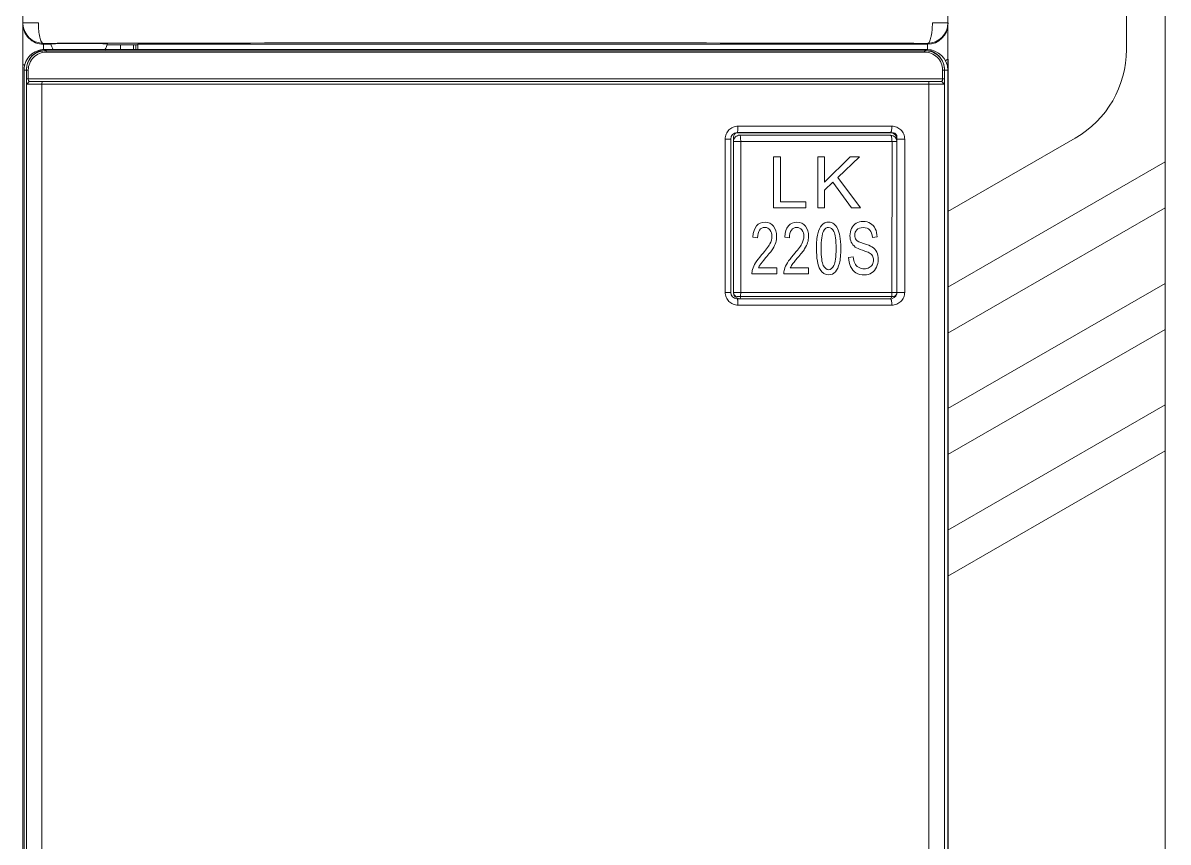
# Model space of a CAD drawing. Header units: millimetres. Extents: x 33157 to 59611, y -29750 to 1750.
# Drawn here: x 53520.43 to 53565.24, y -706.39 to -674.33 of the extents above; entities that cross this region are included whole.
import ezdxf

# ---------------------------------------------------------------- set-up
doc = ezdxf.new("R2010")
doc.units = ezdxf.units.MM
doc.layers.get('0').update_dxf_attribs({"lineweight": 18})
doc.layers.add('layer 1', color=7, linetype='Continuous', lineweight=18)
doc.layers.add('细实线', color=7, linetype='Continuous', lineweight=20)

# ---------------------------------------------------------------- blocks, each defined once
blk = doc.blocks.new('LK220S')
at = {"layer": 'layer 1'}
for points, knots in [([(53773.561, -613.026), (53773.561, -613.026), (53774.277, -613.026), (53774.277, -613.026), (53774.489, -613.026), (53774.692, -613.11), (53774.842, -613.26), (53774.992, -613.41), (53775.077, -613.614), (53775.077, -613.826), (53775.077, -613.826), (53775.077, -678.617), (53775.077, -678.617), (53775.077, -678.617), (53766.577, -683.52), (53766.577, -683.52), (53766.577, -683.52), (53766.577, -680.566), (53766.577, -680.566), (53766.577, -680.566), (53771.561, -677.689), (53771.561, -677.689), (53772.798, -676.974), (53773.561, -675.655), (53773.561, -674.225), (53773.561, -674.225), (53773.561, -613.026), (53773.561, -613.026)], [0, 0, 0, 0, 139013.979142, 139013.979142, 139013.979142, 278027.958284, 278027.958284, 278027.958284, 417041.937426, 417041.937426, 417041.937426, 556055.916568, 556055.916568, 556055.916568, 695069.895711, 695069.895711, 695069.895711, 834083.874853, 834083.874853, 834083.874853, 973097.853995, 973097.853995, 973097.853995, 1112111.833137, 1112111.833137, 1112111.833137, 1251125.812279, 1251125.812279, 1251125.812279, 1251125.812279]), ([(53759.753, -680.424), (53759.753, -680.424), (53759.753, -678.424), (53759.753, -678.424), (53759.753, -678.424), (53760.021, -678.424), (53760.021, -678.424), (53760.021, -678.424), (53760.021, -680.189), (53760.021, -680.189), (53760.021, -680.189), (53761.015, -680.189), (53761.015, -680.189), (53761.015, -680.189), (53761.015, -680.424), (53761.015, -680.424), (53761.015, -680.424), (53759.753, -680.424), (53759.753, -680.424)], [0, 0, 0, 0, 143364.54369, 143364.54369, 143364.54369, 286729.08738, 286729.08738, 286729.08738, 430093.63107, 430093.63107, 430093.63107, 573458.174759, 573458.174759, 573458.174759, 716822.718449, 716822.718449, 716822.718449, 860187.262139, 860187.262139, 860187.262139, 860187.262139]), ([(53759.753, -680.424), (53759.753, -680.424), (53759.753, -678.424), (53759.753, -678.424), (53759.753, -678.424), (53760.021, -678.424), (53760.021, -678.424), (53760.021, -678.424), (53760.021, -680.189), (53760.021, -680.189), (53760.021, -680.189), (53761.015, -680.189), (53761.015, -680.189), (53761.015, -680.189), (53761.015, -680.424), (53761.015, -680.424), (53761.015, -680.424), (53759.753, -680.424), (53759.753, -680.424)], [0, 0, 0, 0, 143364.54369, 143364.54369, 143364.54369, 286729.08738, 286729.08738, 286729.08738, 430093.63107, 430093.63107, 430093.63107, 573458.174759, 573458.174759, 573458.174759, 716822.718449, 716822.718449, 716822.718449, 860187.262139, 860187.262139, 860187.262139, 860187.262139]), ([(53761.48, -680.424), (53761.48, -680.424), (53761.48, -678.424), (53761.48, -678.424), (53761.48, -678.424), (53761.748, -678.424), (53761.748, -678.424), (53761.748, -678.424), (53761.748, -679.415), (53761.748, -679.415), (53761.748, -679.415), (53762.751, -678.424), (53762.751, -678.424), (53762.751, -678.424), (53763.114, -678.424), (53763.114, -678.424), (53763.114, -678.424), (53762.266, -679.235), (53762.266, -679.235), (53762.266, -679.235), (53763.15, -680.424), (53763.15, -680.424), (53763.15, -680.424), (53762.798, -680.424), (53762.798, -680.424), (53762.798, -680.424), (53762.078, -679.414), (53762.078, -679.414), (53762.078, -679.414), (53761.748, -679.731), (53761.748, -679.731), (53761.748, -679.731), (53761.748, -680.424), (53761.748, -680.424), (53761.748, -680.424), (53761.48, -680.424), (53761.48, -680.424)], [0, 0, 0, 0, 136991.061796, 136991.061796, 136991.061796, 273982.123591, 273982.123591, 273982.123591, 410973.185387, 410973.185387, 410973.185387, 547964.247183, 547964.247183, 547964.247183, 684955.308978, 684955.308978, 684955.308978, 821946.370774, 821946.370774, 821946.370774, 958937.43257, 958937.43257, 958937.43257, 1095928.494366, 1095928.494366, 1095928.494366, 1232919.556161, 1232919.556161, 1232919.556161, 1369910.617957, 1369910.617957, 1369910.617957, 1506901.679753, 1506901.679753, 1506901.679753, 1643892.741548, 1643892.741548, 1643892.741548, 1643892.741548]), ([(53761.48, -680.424), (53761.48, -680.424), (53761.48, -678.424), (53761.48, -678.424), (53761.48, -678.424), (53761.748, -678.424), (53761.748, -678.424), (53761.748, -678.424), (53761.748, -679.415), (53761.748, -679.415), (53761.748, -679.415), (53762.751, -678.424), (53762.751, -678.424), (53762.751, -678.424), (53763.114, -678.424), (53763.114, -678.424), (53763.114, -678.424), (53762.266, -679.235), (53762.266, -679.235), (53762.266, -679.235), (53763.15, -680.424), (53763.15, -680.424), (53763.15, -680.424), (53762.798, -680.424), (53762.798, -680.424), (53762.798, -680.424), (53762.078, -679.414), (53762.078, -679.414), (53762.078, -679.414), (53761.748, -679.731), (53761.748, -679.731), (53761.748, -679.731), (53761.748, -680.424), (53761.748, -680.424), (53761.748, -680.424), (53761.48, -680.424), (53761.48, -680.424)], [0, 0, 0, 0, 136991.061796, 136991.061796, 136991.061796, 273982.123591, 273982.123591, 273982.123591, 410973.185387, 410973.185387, 410973.185387, 547964.247183, 547964.247183, 547964.247183, 684955.308978, 684955.308978, 684955.308978, 821946.370774, 821946.370774, 821946.370774, 958937.43257, 958937.43257, 958937.43257, 1095928.494366, 1095928.494366, 1095928.494366, 1232919.556161, 1232919.556161, 1232919.556161, 1369910.617957, 1369910.617957, 1369910.617957, 1506901.679753, 1506901.679753, 1506901.679753, 1643892.741548, 1643892.741548, 1643892.741548, 1643892.741548]), ([(53766.577, -685.32), (53766.577, -685.32), (53775.077, -680.417), (53775.077, -680.417), (53775.077, -680.417), (53775.077, -683.374), (53775.077, -683.374), (53775.077, -683.374), (53766.577, -688.278), (53766.577, -688.278), (53766.577, -688.278), (53766.577, -685.32), (53766.577, -685.32)], [0, 0, 0, 0, 149765.986726, 149765.986726, 149765.986726, 299531.973452, 299531.973452, 299531.973452, 449297.960178, 449297.960178, 449297.960178, 599063.946903, 599063.946903, 599063.946903, 599063.946903]), ([(53759.875, -682.771), (53759.875, -682.771), (53759.875, -683.008), (53759.875, -683.008), (53759.875, -683.008), (53758.908, -683.008), (53758.908, -683.008), (53758.907, -682.948), (53758.914, -682.891), (53758.929, -682.835), (53758.954, -682.745), (53758.994, -682.655), (53759.048, -682.567), (53759.103, -682.479), (53759.181, -682.377), (53759.283, -682.262), (53759.441, -682.082), (53759.549, -681.939), (53759.605, -681.834), (53759.661, -681.729), (53759.69, -681.629), (53759.69, -681.535), (53759.69, -681.436), (53759.664, -681.354), (53759.613, -681.286), (53759.562, -681.219), (53759.495, -681.185), (53759.413, -681.185), (53759.327, -681.185), (53759.257, -681.221), (53759.205, -681.292), (53759.153, -681.363), (53759.127, -681.462), (53759.126, -681.588), (53759.126, -681.588), (53758.943, -681.563), (53758.943, -681.563), (53758.955, -681.373), (53759.003, -681.228), (53759.085, -681.128), (53759.168, -681.029), (53759.278, -680.979), (53759.418, -680.979), (53759.558, -680.979), (53759.669, -681.032), (53759.751, -681.14), (53759.833, -681.248), (53759.873, -681.381), (53759.873, -681.54), (53759.873, -681.621), (53759.861, -681.701), (53759.837, -681.779), (53759.814, -681.857), (53759.774, -681.94), (53759.718, -682.026), (53759.662, -682.112), (53759.57, -682.231), (53759.442, -682.382), (53759.334, -682.507), (53759.264, -682.592), (53759.234, -682.636), (53759.203, -682.681), (53759.178, -682.726), (53759.158, -682.771), (53759.158, -682.771), (53759.875, -682.771), (53759.875, -682.771)], [0, 0, 0, 0, 134091.094881, 134091.094881, 134091.094881, 268182.189762, 268182.189762, 268182.189762, 402273.284643, 402273.284643, 402273.284643, 536364.379523, 536364.379523, 536364.379523, 670455.474404, 670455.474404, 670455.474404, 804546.569285, 804546.569285, 804546.569285, 938637.664166, 938637.664166, 938637.664166, 1072728.759047, 1072728.759047, 1072728.759047, 1206819.853928, 1206819.853928, 1206819.853928, 1340910.948808, 1340910.948808, 1340910.948808, 1475002.043689, 1475002.043689, 1475002.043689, 1609093.13857, 1609093.13857, 1609093.13857, 1743184.233451, 1743184.233451, 1743184.233451, 1877275.328332, 1877275.328332, 1877275.328332, 2011366.423213, 2011366.423213, 2011366.423213, 2145457.518093, 2145457.518093, 2145457.518093, 2279548.612974, 2279548.612974, 2279548.612974, 2413639.707855, 2413639.707855, 2413639.707855, 2547730.802736, 2547730.802736, 2547730.802736, 2681821.897617, 2681821.897617, 2681821.897617, 2815912.992498, 2815912.992498, 2815912.992498, 2950004.087378, 2950004.087378, 2950004.087378, 2950004.087378]), ([(53759.875, -682.771), (53759.875, -682.771), (53759.875, -683.008), (53759.875, -683.008), (53759.875, -683.008), (53758.908, -683.008), (53758.908, -683.008), (53758.907, -682.948), (53758.914, -682.891), (53758.929, -682.835), (53758.954, -682.745), (53758.994, -682.655), (53759.048, -682.567), (53759.103, -682.479), (53759.181, -682.377), (53759.283, -682.262), (53759.441, -682.082), (53759.549, -681.939), (53759.605, -681.834), (53759.661, -681.729), (53759.69, -681.629), (53759.69, -681.535), (53759.69, -681.436), (53759.664, -681.354), (53759.613, -681.286), (53759.562, -681.219), (53759.495, -681.185), (53759.413, -681.185), (53759.327, -681.185), (53759.257, -681.221), (53759.205, -681.292), (53759.153, -681.363), (53759.127, -681.462), (53759.126, -681.588), (53759.126, -681.588), (53758.943, -681.563), (53758.943, -681.563), (53758.955, -681.373), (53759.003, -681.228), (53759.085, -681.128), (53759.168, -681.029), (53759.278, -680.979), (53759.418, -680.979), (53759.558, -680.979), (53759.669, -681.032), (53759.751, -681.14), (53759.833, -681.248), (53759.873, -681.381), (53759.873, -681.54), (53759.873, -681.621), (53759.861, -681.701), (53759.837, -681.779), (53759.814, -681.857), (53759.774, -681.94), (53759.718, -682.026), (53759.662, -682.112), (53759.57, -682.231), (53759.442, -682.382), (53759.334, -682.507), (53759.264, -682.592), (53759.234, -682.636), (53759.203, -682.681), (53759.178, -682.726), (53759.158, -682.771), (53759.158, -682.771), (53759.875, -682.771), (53759.875, -682.771)], [0, 0, 0, 0, 134091.094881, 134091.094881, 134091.094881, 268182.189762, 268182.189762, 268182.189762, 402273.284643, 402273.284643, 402273.284643, 536364.379523, 536364.379523, 536364.379523, 670455.474404, 670455.474404, 670455.474404, 804546.569285, 804546.569285, 804546.569285, 938637.664166, 938637.664166, 938637.664166, 1072728.759047, 1072728.759047, 1072728.759047, 1206819.853928, 1206819.853928, 1206819.853928, 1340910.948808, 1340910.948808, 1340910.948808, 1475002.043689, 1475002.043689, 1475002.043689, 1609093.13857, 1609093.13857, 1609093.13857, 1743184.233451, 1743184.233451, 1743184.233451, 1877275.328332, 1877275.328332, 1877275.328332, 2011366.423213, 2011366.423213, 2011366.423213, 2145457.518093, 2145457.518093, 2145457.518093, 2279548.612974, 2279548.612974, 2279548.612974, 2413639.707855, 2413639.707855, 2413639.707855, 2547730.802736, 2547730.802736, 2547730.802736, 2681821.897617, 2681821.897617, 2681821.897617, 2815912.992498, 2815912.992498, 2815912.992498, 2950004.087378, 2950004.087378, 2950004.087378, 2950004.087378]), ([(53761.124, -682.771), (53761.124, -682.771), (53761.124, -683.008), (53761.124, -683.008), (53761.124, -683.008), (53760.156, -683.008), (53760.156, -683.008), (53760.155, -682.948), (53760.162, -682.891), (53760.178, -682.835), (53760.202, -682.745), (53760.242, -682.655), (53760.297, -682.567), (53760.352, -682.479), (53760.43, -682.377), (53760.532, -682.262), (53760.69, -682.082), (53760.797, -681.939), (53760.853, -681.834), (53760.91, -681.729), (53760.938, -681.629), (53760.938, -681.535), (53760.938, -681.436), (53760.913, -681.354), (53760.862, -681.286), (53760.811, -681.219), (53760.744, -681.185), (53760.662, -681.185), (53760.575, -681.185), (53760.506, -681.221), (53760.454, -681.292), (53760.402, -681.363), (53760.376, -681.462), (53760.375, -681.588), (53760.375, -681.588), (53760.191, -681.563), (53760.191, -681.563), (53760.204, -681.373), (53760.251, -681.228), (53760.334, -681.128), (53760.416, -681.029), (53760.527, -680.979), (53760.666, -680.979), (53760.806, -680.979), (53760.917, -681.032), (53760.999, -681.14), (53761.081, -681.248), (53761.122, -681.381), (53761.122, -681.54), (53761.122, -681.621), (53761.11, -681.701), (53761.086, -681.779), (53761.062, -681.857), (53761.022, -681.94), (53760.967, -682.026), (53760.911, -682.112), (53760.819, -682.231), (53760.69, -682.382), (53760.582, -682.507), (53760.513, -682.592), (53760.482, -682.636), (53760.452, -682.681), (53760.427, -682.726), (53760.407, -682.771), (53760.407, -682.771), (53761.124, -682.771), (53761.124, -682.771)], [0, 0, 0, 0, 134094.189109, 134094.189109, 134094.189109, 268188.378217, 268188.378217, 268188.378217, 402282.567326, 402282.567326, 402282.567326, 536376.756435, 536376.756435, 536376.756435, 670470.945544, 670470.945544, 670470.945544, 804565.134652, 804565.134652, 804565.134652, 938659.323761, 938659.323761, 938659.323761, 1072753.51287, 1072753.51287, 1072753.51287, 1206847.701978, 1206847.701978, 1206847.701978, 1340941.891087, 1340941.891087, 1340941.891087, 1475036.080196, 1475036.080196, 1475036.080196, 1609130.269305, 1609130.269305, 1609130.269305, 1743224.458413, 1743224.458413, 1743224.458413, 1877318.647522, 1877318.647522, 1877318.647522, 2011412.836631, 2011412.836631, 2011412.836631, 2145507.025739, 2145507.025739, 2145507.025739, 2279601.214848, 2279601.214848, 2279601.214848, 2413695.403957, 2413695.403957, 2413695.403957, 2547789.593066, 2547789.593066, 2547789.593066, 2681883.782174, 2681883.782174, 2681883.782174, 2815977.971283, 2815977.971283, 2815977.971283, 2950072.160392, 2950072.160392, 2950072.160392, 2950072.160392]), ([(53761.124, -682.771), (53761.124, -682.771), (53761.124, -683.008), (53761.124, -683.008), (53761.124, -683.008), (53760.156, -683.008), (53760.156, -683.008), (53760.155, -682.948), (53760.162, -682.891), (53760.178, -682.835), (53760.202, -682.745), (53760.242, -682.655), (53760.297, -682.567), (53760.352, -682.479), (53760.43, -682.377), (53760.532, -682.262), (53760.69, -682.082), (53760.797, -681.939), (53760.853, -681.834), (53760.91, -681.729), (53760.938, -681.629), (53760.938, -681.535), (53760.938, -681.436), (53760.913, -681.354), (53760.862, -681.286), (53760.811, -681.219), (53760.744, -681.185), (53760.662, -681.185), (53760.575, -681.185), (53760.506, -681.221), (53760.454, -681.292), (53760.402, -681.363), (53760.376, -681.462), (53760.375, -681.588), (53760.375, -681.588), (53760.191, -681.563), (53760.191, -681.563), (53760.204, -681.373), (53760.251, -681.228), (53760.334, -681.128), (53760.416, -681.029), (53760.527, -680.979), (53760.666, -680.979), (53760.806, -680.979), (53760.917, -681.032), (53760.999, -681.14), (53761.081, -681.248), (53761.122, -681.381), (53761.122, -681.54), (53761.122, -681.621), (53761.11, -681.701), (53761.086, -681.779), (53761.062, -681.857), (53761.022, -681.94), (53760.967, -682.026), (53760.911, -682.112), (53760.819, -682.231), (53760.69, -682.382), (53760.582, -682.507), (53760.513, -682.592), (53760.482, -682.636), (53760.452, -682.681), (53760.427, -682.726), (53760.407, -682.771), (53760.407, -682.771), (53761.124, -682.771), (53761.124, -682.771)], [0, 0, 0, 0, 134094.189109, 134094.189109, 134094.189109, 268188.378217, 268188.378217, 268188.378217, 402282.567326, 402282.567326, 402282.567326, 536376.756435, 536376.756435, 536376.756435, 670470.945544, 670470.945544, 670470.945544, 804565.134652, 804565.134652, 804565.134652, 938659.323761, 938659.323761, 938659.323761, 1072753.51287, 1072753.51287, 1072753.51287, 1206847.701978, 1206847.701978, 1206847.701978, 1340941.891087, 1340941.891087, 1340941.891087, 1475036.080196, 1475036.080196, 1475036.080196, 1609130.269305, 1609130.269305, 1609130.269305, 1743224.458413, 1743224.458413, 1743224.458413, 1877318.647522, 1877318.647522, 1877318.647522, 2011412.836631, 2011412.836631, 2011412.836631, 2145507.025739, 2145507.025739, 2145507.025739, 2279601.214848, 2279601.214848, 2279601.214848, 2413695.403957, 2413695.403957, 2413695.403957, 2547789.593066, 2547789.593066, 2547789.593066, 2681883.782174, 2681883.782174, 2681883.782174, 2815977.971283, 2815977.971283, 2815977.971283, 2950072.160392, 2950072.160392, 2950072.160392, 2950072.160392]), ([(53761.431, -682.011), (53761.431, -681.772), (53761.449, -681.579), (53761.485, -681.434), (53761.52, -681.287), (53761.573, -681.175), (53761.643, -681.096), (53761.713, -681.018), (53761.801, -680.979), (53761.907, -680.979), (53761.985, -680.979), (53762.054, -681), (53762.114, -681.044), (53762.173, -681.088), (53762.222, -681.151), (53762.26, -681.233), (53762.298, -681.315), (53762.328, -681.415), (53762.35, -681.533), (53762.372, -681.651), (53762.383, -681.811), (53762.383, -682.011), (53762.383, -682.248), (53762.365, -682.44), (53762.33, -682.586), (53762.295, -682.732), (53762.242, -682.844), (53762.172, -682.923), (53762.102, -683.002), (53762.014, -683.042), (53761.907, -683.042), (53761.767, -683.042), (53761.656, -682.973), (53761.576, -682.834), (53761.48, -682.665), (53761.431, -682.39), (53761.431, -682.011)], [0, 0, 0, 0, 136997.478717, 136997.478717, 136997.478717, 273994.957433, 273994.957433, 273994.957433, 410992.43615, 410992.43615, 410992.43615, 547989.914867, 547989.914867, 547989.914867, 684987.393584, 684987.393584, 684987.393584, 821984.8723, 821984.8723, 821984.8723, 958982.351017, 958982.351017, 958982.351017, 1095979.829734, 1095979.829734, 1095979.829734, 1232977.308451, 1232977.308451, 1232977.308451, 1369974.787167, 1369974.787167, 1369974.787167, 1506972.265884, 1506972.265884, 1506972.265884, 1643969.744601, 1643969.744601, 1643969.744601, 1643969.744601]), ([(53761.431, -682.011), (53761.431, -681.772), (53761.449, -681.579), (53761.485, -681.434), (53761.52, -681.287), (53761.573, -681.175), (53761.643, -681.096), (53761.713, -681.018), (53761.801, -680.979), (53761.907, -680.979), (53761.985, -680.979), (53762.054, -681), (53762.114, -681.044), (53762.173, -681.088), (53762.222, -681.151), (53762.26, -681.233), (53762.298, -681.315), (53762.328, -681.415), (53762.35, -681.533), (53762.372, -681.651), (53762.383, -681.811), (53762.383, -682.011), (53762.383, -682.248), (53762.365, -682.44), (53762.33, -682.586), (53762.295, -682.732), (53762.242, -682.844), (53762.172, -682.923), (53762.102, -683.002), (53762.014, -683.042), (53761.907, -683.042), (53761.767, -683.042), (53761.656, -682.973), (53761.576, -682.834), (53761.48, -682.665), (53761.431, -682.39), (53761.431, -682.011)], [0, 0, 0, 0, 136997.478717, 136997.478717, 136997.478717, 273994.957433, 273994.957433, 273994.957433, 410992.43615, 410992.43615, 410992.43615, 547989.914867, 547989.914867, 547989.914867, 684987.393584, 684987.393584, 684987.393584, 821984.8723, 821984.8723, 821984.8723, 958982.351017, 958982.351017, 958982.351017, 1095979.829734, 1095979.829734, 1095979.829734, 1232977.308451, 1232977.308451, 1232977.308451, 1369974.787167, 1369974.787167, 1369974.787167, 1506972.265884, 1506972.265884, 1506972.265884, 1643969.744601, 1643969.744601, 1643969.744601, 1643969.744601]), ([(53762.688, -682.359), (53762.688, -682.359), (53762.87, -682.336), (53762.87, -682.336), (53762.878, -682.438), (53762.898, -682.521), (53762.93, -682.587), (53762.962, -682.651), (53763.011, -682.704), (53763.077, -682.745), (53763.143, -682.785), (53763.218, -682.805), (53763.301, -682.805), (53763.375, -682.805), (53763.44, -682.79), (53763.496, -682.759), (53763.553, -682.729), (53763.595, -682.687), (53763.622, -682.634), (53763.65, -682.58), (53763.664, -682.523), (53763.664, -682.46), (53763.664, -682.397), (53763.65, -682.342), (53763.624, -682.295), (53763.597, -682.248), (53763.554, -682.208), (53763.492, -682.176), (53763.453, -682.155), (53763.366, -682.122), (53763.232, -682.078), (53763.098, -682.033), (53763.004, -681.991), (53762.95, -681.952), (53762.88, -681.901), (53762.829, -681.838), (53762.795, -681.763), (53762.76, -681.688), (53762.743, -681.604), (53762.743, -681.511), (53762.743, -681.409), (53762.764, -681.313), (53762.806, -681.225), (53762.848, -681.136), (53762.909, -681.069), (53762.99, -681.023), (53763.07, -680.976), (53763.159, -680.953), (53763.258, -680.953), (53763.366, -680.953), (53763.461, -680.977), (53763.544, -681.026), (53763.627, -681.074), (53763.69, -681.145), (53763.735, -681.239), (53763.779, -681.333), (53763.803, -681.439), (53763.807, -681.557), (53763.807, -681.557), (53763.621, -681.577), (53763.621, -681.577), (53763.611, -681.45), (53763.577, -681.353), (53763.52, -681.288), (53763.462, -681.223), (53763.377, -681.19), (53763.265, -681.19), (53763.148, -681.19), (53763.063, -681.22), (53763.009, -681.279), (53762.956, -681.339), (53762.929, -681.41), (53762.929, -681.494), (53762.929, -681.566), (53762.948, -681.626), (53762.986, -681.673), (53763.023, -681.72), (53763.12, -681.768), (53763.277, -681.817), (53763.434, -681.866), (53763.542, -681.909), (53763.601, -681.946), (53763.685, -682), (53763.748, -682.068), (53763.789, -682.151), (53763.829, -682.234), (53763.85, -682.33), (53763.85, -682.438), (53763.85, -682.546), (53763.827, -682.646), (53763.783, -682.741), (53763.738, -682.836), (53763.675, -682.91), (53763.591, -682.963), (53763.508, -683.015), (53763.414, -683.042), (53763.31, -683.042), (53763.178, -683.042), (53763.067, -683.015), (53762.978, -682.962), (53762.889, -682.909), (53762.819, -682.829), (53762.768, -682.721), (53762.717, -682.615), (53762.691, -682.494), (53762.688, -682.359)], [0, 0, 0, 0, 132798.940615, 132798.940615, 132798.940615, 265597.88123, 265597.88123, 265597.88123, 398396.821845, 398396.821845, 398396.821845, 531195.76246, 531195.76246, 531195.76246, 663994.703075, 663994.703075, 663994.703075, 796793.643689, 796793.643689, 796793.643689, 929592.584304, 929592.584304, 929592.584304, 1062391.524919, 1062391.524919, 1062391.524919, 1195190.465534, 1195190.465534, 1195190.465534, 1327989.406149, 1327989.406149, 1327989.406149, 1460788.346764, 1460788.346764, 1460788.346764, 1593587.287379, 1593587.287379, 1593587.287379, 1726386.227994, 1726386.227994, 1726386.227994, 1859185.168609, 1859185.168609, 1859185.168609, 1991984.109224, 1991984.109224, 1991984.109224, 2124783.049839, 2124783.049839, 2124783.049839, 2257581.990453, 2257581.990453, 2257581.990453, 2390380.931068, 2390380.931068, 2390380.931068, 2523179.871683, 2523179.871683, 2523179.871683, 2655978.812298, 2655978.812298, 2655978.812298, 2788777.752913, 2788777.752913, 2788777.752913, 2921576.693528, 2921576.693528, 2921576.693528, 3054375.634143, 3054375.634143, 3054375.634143, 3187174.574758, 3187174.574758, 3187174.574758, 3319973.515373, 3319973.515373, 3319973.515373, 3452772.455988, 3452772.455988, 3452772.455988, 3585571.396602, 3585571.396602, 3585571.396602, 3718370.337217, 3718370.337217, 3718370.337217, 3851169.277832, 3851169.277832, 3851169.277832, 3983968.218447, 3983968.218447, 3983968.218447, 4116767.159062, 4116767.159062, 4116767.159062, 4249566.099677, 4249566.099677, 4249566.099677, 4382365.040292, 4382365.040292, 4382365.040292, 4515163.980907, 4515163.980907, 4515163.980907, 4647962.921522, 4647962.921522, 4647962.921522, 4647962.921522]), ([(53762.688, -682.359), (53762.688, -682.359), (53762.87, -682.336), (53762.87, -682.336), (53762.878, -682.438), (53762.898, -682.521), (53762.93, -682.587), (53762.962, -682.651), (53763.011, -682.704), (53763.077, -682.745), (53763.143, -682.785), (53763.218, -682.805), (53763.301, -682.805), (53763.375, -682.805), (53763.44, -682.79), (53763.496, -682.759), (53763.553, -682.729), (53763.595, -682.687), (53763.622, -682.634), (53763.65, -682.58), (53763.664, -682.523), (53763.664, -682.46), (53763.664, -682.397), (53763.65, -682.342), (53763.624, -682.295), (53763.597, -682.248), (53763.554, -682.208), (53763.492, -682.176), (53763.453, -682.155), (53763.366, -682.122), (53763.232, -682.078), (53763.098, -682.033), (53763.004, -681.991), (53762.95, -681.952), (53762.88, -681.901), (53762.829, -681.838), (53762.795, -681.763), (53762.76, -681.688), (53762.743, -681.604), (53762.743, -681.511), (53762.743, -681.409), (53762.764, -681.313), (53762.806, -681.225), (53762.848, -681.136), (53762.909, -681.069), (53762.99, -681.023), (53763.07, -680.976), (53763.159, -680.953), (53763.258, -680.953), (53763.366, -680.953), (53763.461, -680.977), (53763.544, -681.026), (53763.627, -681.074), (53763.69, -681.145), (53763.735, -681.239), (53763.779, -681.333), (53763.803, -681.439), (53763.807, -681.557), (53763.807, -681.557), (53763.621, -681.577), (53763.621, -681.577), (53763.611, -681.45), (53763.577, -681.353), (53763.52, -681.288), (53763.462, -681.223), (53763.377, -681.19), (53763.265, -681.19), (53763.148, -681.19), (53763.063, -681.22), (53763.009, -681.279), (53762.956, -681.339), (53762.929, -681.41), (53762.929, -681.494), (53762.929, -681.566), (53762.948, -681.626), (53762.986, -681.673), (53763.023, -681.72), (53763.12, -681.768), (53763.277, -681.817), (53763.434, -681.866), (53763.542, -681.909), (53763.601, -681.946), (53763.685, -682), (53763.748, -682.068), (53763.789, -682.151), (53763.829, -682.234), (53763.85, -682.33), (53763.85, -682.438), (53763.85, -682.546), (53763.827, -682.646), (53763.783, -682.741), (53763.738, -682.836), (53763.675, -682.91), (53763.591, -682.963), (53763.508, -683.015), (53763.414, -683.042), (53763.31, -683.042), (53763.178, -683.042), (53763.067, -683.015), (53762.978, -682.962), (53762.889, -682.909), (53762.819, -682.829), (53762.768, -682.721), (53762.717, -682.615), (53762.691, -682.494), (53762.688, -682.359)], [0, 0, 0, 0, 132798.940615, 132798.940615, 132798.940615, 265597.88123, 265597.88123, 265597.88123, 398396.821845, 398396.821845, 398396.821845, 531195.76246, 531195.76246, 531195.76246, 663994.703075, 663994.703075, 663994.703075, 796793.643689, 796793.643689, 796793.643689, 929592.584304, 929592.584304, 929592.584304, 1062391.524919, 1062391.524919, 1062391.524919, 1195190.465534, 1195190.465534, 1195190.465534, 1327989.406149, 1327989.406149, 1327989.406149, 1460788.346764, 1460788.346764, 1460788.346764, 1593587.287379, 1593587.287379, 1593587.287379, 1726386.227994, 1726386.227994, 1726386.227994, 1859185.168609, 1859185.168609, 1859185.168609, 1991984.109224, 1991984.109224, 1991984.109224, 2124783.049839, 2124783.049839, 2124783.049839, 2257581.990453, 2257581.990453, 2257581.990453, 2390380.931068, 2390380.931068, 2390380.931068, 2523179.871683, 2523179.871683, 2523179.871683, 2655978.812298, 2655978.812298, 2655978.812298, 2788777.752913, 2788777.752913, 2788777.752913, 2921576.693528, 2921576.693528, 2921576.693528, 3054375.634143, 3054375.634143, 3054375.634143, 3187174.574758, 3187174.574758, 3187174.574758, 3319973.515373, 3319973.515373, 3319973.515373, 3452772.455988, 3452772.455988, 3452772.455988, 3585571.396602, 3585571.396602, 3585571.396602, 3718370.337217, 3718370.337217, 3718370.337217, 3851169.277832, 3851169.277832, 3851169.277832, 3983968.218447, 3983968.218447, 3983968.218447, 4116767.159062, 4116767.159062, 4116767.159062, 4249566.099677, 4249566.099677, 4249566.099677, 4382365.040292, 4382365.040292, 4382365.040292, 4515163.980907, 4515163.980907, 4515163.980907, 4647962.921522, 4647962.921522, 4647962.921522, 4647962.921522]), ([(53761.615, -682.012), (53761.615, -682.344), (53761.643, -682.565), (53761.699, -682.674), (53761.755, -682.784), (53761.825, -682.839), (53761.907, -682.839), (53761.989, -682.839), (53762.059, -682.784), (53762.115, -682.674), (53762.171, -682.564), (53762.199, -682.343), (53762.199, -682.012), (53762.199, -681.679), (53762.171, -681.458), (53762.115, -681.349), (53762.059, -681.239), (53761.989, -681.185), (53761.905, -681.185), (53761.823, -681.185), (53761.757, -681.233), (53761.707, -681.33), (53761.646, -681.452), (53761.615, -681.68), (53761.615, -682.012)], [0, 0, 0, 0, 140186.462938, 140186.462938, 140186.462938, 280372.925875, 280372.925875, 280372.925875, 420559.388813, 420559.388813, 420559.388813, 560745.85175, 560745.85175, 560745.85175, 700932.314688, 700932.314688, 700932.314688, 841118.777626, 841118.777626, 841118.777626, 981305.240563, 981305.240563, 981305.240563, 1121491.703501, 1121491.703501, 1121491.703501, 1121491.703501]), ([(53761.615, -682.012), (53761.615, -682.344), (53761.643, -682.565), (53761.699, -682.674), (53761.755, -682.784), (53761.825, -682.839), (53761.907, -682.839), (53761.989, -682.839), (53762.059, -682.784), (53762.115, -682.674), (53762.171, -682.564), (53762.199, -682.343), (53762.199, -682.012), (53762.199, -681.679), (53762.171, -681.458), (53762.115, -681.349), (53762.059, -681.239), (53761.989, -681.185), (53761.905, -681.185), (53761.823, -681.185), (53761.757, -681.233), (53761.707, -681.33), (53761.646, -681.452), (53761.615, -681.68), (53761.615, -682.012)], [0, 0, 0, 0, 140186.462938, 140186.462938, 140186.462938, 280372.925875, 280372.925875, 280372.925875, 420559.388813, 420559.388813, 420559.388813, 560745.85175, 560745.85175, 560745.85175, 700932.314688, 700932.314688, 700932.314688, 841118.777626, 841118.777626, 841118.777626, 981305.240563, 981305.240563, 981305.240563, 1121491.703501, 1121491.703501, 1121491.703501, 1121491.703501]), ([(53766.577, -690.078), (53766.577, -690.078), (53775.077, -685.174), (53775.077, -685.174), (53775.077, -685.174), (53775.077, -688.132), (53775.077, -688.132), (53775.077, -688.132), (53766.577, -693.036), (53766.577, -693.036), (53766.577, -693.036), (53766.577, -690.078), (53766.577, -690.078)], [0, 0, 0, 0, 149772.689905, 149772.689905, 149772.689905, 299545.37981, 299545.37981, 299545.37981, 449318.069716, 449318.069716, 449318.069716, 599090.759621, 599090.759621, 599090.759621, 599090.759621]), ([(53766.577, -736.026), (53766.577, -736.026), (53766.577, -694.836), (53766.577, -694.836), (53766.577, -694.836), (53775.077, -689.932), (53775.077, -689.932), (53775.077, -689.932), (53775.077, -735.226), (53775.077, -735.226), (53775.077, -735.438), (53774.993, -735.641), (53774.843, -735.791), (53774.693, -735.941), (53774.489, -736.026), (53774.277, -736.026), (53774.277, -736.026), (53766.577, -736.026), (53766.577, -736.026)], [0, 0, 0, 0, 143369.748259, 143369.748259, 143369.748259, 286739.496517, 286739.496517, 286739.496517, 430109.244776, 430109.244776, 430109.244776, 573478.993034, 573478.993034, 573478.993034, 716848.741293, 716848.741293, 716848.741293, 860218.489551, 860218.489551, 860218.489551, 860218.489551])]:
    blk.add_open_spline(points, degree=3, knots=knots, dxfattribs=at)
at = {"layer": 'layer 1', "lineweight": 9}
blk.add_open_spline([(53758.319, -677.489), (53758.319, -677.489), (53764.445, -677.489), (53764.445, -677.489), (53764.52, -677.489), (53764.582, -677.561), (53764.582, -677.649), (53764.582, -677.649), (53764.582, -683.729), (53764.582, -683.729), (53764.582, -683.817), (53764.52, -683.889), (53764.445, -683.889), (53764.445, -683.889), (53758.319, -683.889), (53758.319, -683.889), (53758.244, -683.889), (53758.182, -683.817), (53758.182, -683.729), (53758.182, -683.729), (53758.182, -677.649), (53758.182, -677.649), (53758.182, -677.561), (53758.244, -677.489), (53758.319, -677.489)], degree=3, knots=[0, 0, 0, 0, 140173.471958, 140173.471958, 140173.471958, 280346.943916, 280346.943916, 280346.943916, 420520.415875, 420520.415875, 420520.415875, 560693.887833, 560693.887833, 560693.887833, 700867.359791, 700867.359791, 700867.359791, 841040.831749, 841040.831749, 841040.831749, 981214.303707, 981214.303707, 981214.303707, 1121387.775666, 1121387.775666, 1121387.775666, 1121387.775666], dxfattribs=at)

msp = doc.modelspace()

# ---------------------------------------------------------------- linework, layer by layer
at = {"linetype": 'Continuous'}
for p, q in [((53520.427, -774.373), (53520.427, -609.979)), ((53556.627, -737.139), (53556.627, -609.979)), ((53565.121, -734.912), (53565.121, -614.985)), ((53521.034, -674.334), (53520.427, -674.334)), ((53556.627, -674.334), (53556.021, -674.334)), ((53556.64, -674.334), (53556.64, -674.372)), ((53521.227, -675.379), (53521.227, -675.134)), ((53521.519, -675.172), (53521.227, -675.172)), ((53523.735, -675.196), (53524.927, -675.196)), ((53524.249, -675.379), (53524.249, -675.196)), ((53524.749, -675.379), (53524.749, -675.196)), ((53524.85, -675.196), (53524.85, -675.379)), ((53524.927, -675.379), (53524.927, -675.172)), ((53555.827, -675.172), (53524.927, -675.172)), ((53555.827, -675.134), (53555.827, -675.381)), ((53521.267, -675.379), (53555.806, -675.379)), ((53555.712, -675.479), (53521.343, -675.479)), ((53521.346, -675.433), (53555.709, -675.433)), ((53556.64, -675.757), (53556.64, -734.912)), ((53520.427, -675.972), (53520.503, -675.972)), ((53520.473, -676.179), (53520.473, -731.368)), ((53520.473, -676.179), (53520.637, -676.179)), ((53520.562, -676.179), (53520.562, -736.879)), ((53520.562, -676.529), (53520.562, -676.179)), ((53520.637, -676.179), (53520.637, -676.529)), ((53556.418, -676.529), (53556.418, -676.179)), ((53556.418, -676.179), (53556.627, -676.179)), ((53556.492, -676.179), (53556.493, -676.529)), ((53556.493, -736.879), (53556.493, -676.179)), ((53556.627, -734.352), (53556.627, -676.179)), ((53520.562, -676.529), (53520.637, -676.529)), ((53520.637, -676.529), (53556.493, -676.529)), ((53520.707, -676.629), (53556.348, -676.629)), ((53520.613, -676.729), (53556.441, -676.729)), ((53521.17, -676.729), (53521.17, -736.879)), ((53555.885, -736.879), (53555.885, -676.729)), ((53548.411, -678.379), (53554.432, -678.379)), ((53547.91, -684.879), (53547.91, -678.879)), ((53547.91, -678.879), (53548.127, -678.879)), ((53548.127, -684.879), (53548.127, -678.879)), ((53548.377, -678.629), (53554.377, -678.629)), ((53554.383, -678.729), (53548.483, -678.729)), ((53554.627, -678.879), (53554.627, -678.938)), ((53554.934, -678.879), (53554.627, -678.879)), ((53554.934, -678.879), (53554.934, -684.879)), ((53548.233, -678.979), (53548.233, -684.879)), ((53548.233, -678.979), (53554.633, -678.979)), ((53548.518, -678.979), (53548.518, -684.879)), ((53554.437, -684.879), (53554.438, -678.979)), ((53554.633, -684.879), (53554.633, -678.979)), ((53547.91, -684.879), (53548.127, -684.879)), ((53548.233, -684.879), (53554.633, -684.879)), ((53554.377, -685.129), (53548.377, -685.129)), ((53548.483, -685.129), (53554.383, -685.129)), ((53554.934, -684.879), (53554.633, -684.879)), ((53554.432, -685.379), (53548.411, -685.379))]:
    msp.add_line(p, q, dxfattribs=at)
for centre, radius, start, end in [((53521.213, -674.334), 0.786, 180.0034, 182.6513), ((53521.227, -674.334), 0.8, 182.6013, 270.0021), ((53555.827, -674.334), 0.8, 269.9989, 359.9989), ((53555.827, -674.372), 0.8, 270.0038, 0.0033), ((53521.227, -674.372), 0.8, 202.5011, 247.5011), ((53538.378, -8623.545), 7948.429, 89.9989154, 90.1236291), ((53522.627, -674.822), 1.156, 196.5867, 209.0851), ((53522.627, -674.822), 1.156, 330.9149, 343.4133), ((53538.567, -8720.6), 8045.484, 89.8770777, 90.000272), ((53521.362, -676.179), 0.8, 90.0137, 180.0073), ((53521.267, -676.178), 0.8, 89.9976, 133.2979), ((53521.279, -676.13), 0.698, 88.8942, 90.5013), ((53521.345, -672.673), 2.76, 268.9165, 270.0202), ((53555.693, -676.178), 0.799, 81.9601, 89.9788), ((53555.708, -672.589), 2.843, 270.0139, 270.5352), ((53555.711, -672.748), 2.684, 270.5062, 271.0886), ((53555.776, -676.131), 0.699, 88.0092, 91.1046), ((53555.693, -676.179), 0.8, 359.9931, 81.9764), ((53555.828, -674.372), 1.599, 295.6979, 299.9861), ((53548.377, -678.879), 0.25, 90, 180), ((53548.483, -678.979), 0.25, 89.9992, 179.9992), ((53554.377, -678.879), 0.25, 0, 90), ((53554.383, -678.979), 0.25, 359.9992, 89.9992), ((53548.377, -684.879), 0.25, 180, 270), ((53548.483, -684.879), 0.25, 179.9992, 269.9992), ((53554.383, -685.117), 0.0121, 270.1427, 279.3694), ((53554.383, -684.879), 0.25, 284.9992, 359.9992)]:
    msp.add_arc(centre, radius, start, end, dxfattribs=at)
msp.add_ellipse((53555.827, -676.179), major_axis=(-0.581, 0.566), ratio=0.974157, start_param=3.926991, end_param=5.497787, dxfattribs=at)
for points in [[(53520.488, -674.678), (53520.448, -674.582), (53520.427, -674.476), (53520.427, -674.372)], [(53521.227, -675.172), (53521.123, -675.172), (53521.017, -675.151), (53520.921, -675.111)]]:
    msp.add_open_spline(points, degree=3, dxfattribs=at)
for points, knots in [([(53521.227, -675.134), (53521.195, -675.133), (53521.151, -675.075), (53521.117, -674.992), (53521.075, -674.846), (53521.044, -674.625), (53521.034, -674.436), (53521.034, -674.334)], [0, 0, 0, 0, 82617.080995, 152311.041158, 240973.849635, 465156.126824, 725998.589601, 725998.589601, 725998.589601, 725998.589601]), ([(53556.021, -674.334), (53556.016, -674.436), (53556.013, -674.584), (53555.99, -674.772), (53555.966, -674.892), (53555.937, -674.991), (53555.906, -675.065), (53555.875, -675.118), (53555.842, -675.134), (53555.827, -675.134)], [0, 0, 0, 0, 352938.807539, 513705.22552, 656495.637275, 776717.487379, 870657.509908, 936837.593935, 986698.545602, 986698.545602, 986698.545602, 986698.545602]), ([(53523.735, -675.152), (53523.736, -675.151), (53523.724, -675.153), (53523.713, -675.149), (53523.684, -675.15), (53523.649, -675.148), (53523.602, -675.148), (53523.522, -675.147), (53523.402, -675.145), (53523.236, -675.144), (53523.047, -675.143), (53522.841, -675.143), (53522.627, -675.143), (53522.414, -675.143), (53522.208, -675.143), (53522.019, -675.144), (53521.853, -675.145), (53521.732, -675.147), (53521.652, -675.148), (53521.606, -675.148), (53521.571, -675.15), (53521.541, -675.149), (53521.531, -675.153), (53521.519, -675.151), (53521.519, -675.152)], [0, 0, 0, 0, 6871.032559, 27764.538754, 62507.397718, 110865.344274, 172387.846233, 246383.339698, 428932.139371, 651566.57318, 905744.761793, 1181614.358034, 1468494.929263, 1755375.500493, 2031245.096734, 2285423.285346, 2508057.719156, 2690606.518829, 2764602.012293, 2826124.514252, 2874482.460808, 2909225.319773, 2930118.825968, 2936989.858527, 2936989.858527, 2936989.858527, 2936989.858527]), ([(53520.473, -676.179), (53520.473, -676.065), (53520.519, -675.847), (53520.645, -675.667), (53520.718, -675.596)], [0, 0, 0, 0, 177773.430394, 336237.603964, 336237.603964, 336237.603964, 336237.603964]), ([(53520.562, -676.178), (53520.563, -676.081), (53520.599, -675.887), (53520.755, -675.64), (53520.992, -675.473), (53521.18, -675.433), (53521.273, -675.432)], [0, 0, 0, 0, 152518.806448, 302742.014262, 450176.642703, 596303.930233, 596303.930233, 596303.930233, 596303.930233]), ([(53521.343, -675.479), (53521.253, -675.479), (53521.07, -675.514), (53520.835, -675.667), (53520.675, -675.899), (53520.637, -676.086), (53520.637, -676.179)], [0, 0, 0, 0, 147187.898291, 295355.511826, 445165.090178, 596304.978305, 596304.978305, 596304.978305, 596304.978305]), ([(53521.292, -675.432), (53521.295, -675.428), (53521.305, -675.413), (53521.316, -675.4), (53521.326, -675.392)], [0, 0, 0, 0, 95481.084659, 336241.386686, 336241.386686, 336241.386686, 336241.386686]), ([(53521.326, -675.392), (53521.329, -675.39), (53521.339, -675.383), (53521.352, -675.379), (53521.361, -675.379)], [0, 0, 0, 0, 93155.640252, 336241.508347, 336241.508347, 336241.508347, 336241.508347]), ([(53521.343, -675.479), (53521.343, -675.467), (53521.344, -675.452), (53521.345, -675.436), (53521.346, -675.433)], [0, 0, 0, 0, 256269.979017, 336241.706665, 336241.706665, 336241.706665, 336241.706665]), ([(53555.728, -675.392), (53555.725, -675.39), (53555.715, -675.383), (53555.702, -675.379), (53555.693, -675.379)], [0, 0, 0, 0, 93170.701365, 336456.089986, 336456.089986, 336456.089986, 336456.089986]), ([(53555.712, -675.479), (53555.712, -675.467), (53555.711, -675.452), (53555.709, -675.436), (53555.709, -675.433)], [0, 0, 0, 0, 256429.911542, 336456.229262, 336456.229262, 336456.229262, 336456.229262]), ([(53556.418, -676.179), (53556.418, -676.086), (53556.379, -675.899), (53556.219, -675.667), (53555.985, -675.514), (53555.802, -675.479), (53555.712, -675.479)], [0, 0, 0, 0, 151239.579862, 301147.245529, 449412.022975, 596696.452257, 596696.452257, 596696.452257, 596696.452257]), ([(53555.762, -675.432), (53555.759, -675.428), (53555.75, -675.413), (53555.738, -675.4), (53555.728, -675.392)], [0, 0, 0, 0, 95579.557198, 336456.399479, 336456.399479, 336456.399479, 336456.399479]), ([(53555.8, -675.432), (53555.891, -675.436), (53556.076, -675.479), (53556.305, -675.647), (53556.457, -675.892), (53556.492, -676.083), (53556.492, -676.178)], [0, 0, 0, 0, 146214.724215, 293807.607111, 444164.485589, 596695.407613, 596695.407613, 596695.407613, 596695.407613]), ([(53520.562, -676.528), (53520.562, -676.557), (53520.563, -676.608), (53520.566, -676.666), (53520.575, -676.701), (53520.585, -676.717), (53520.598, -676.727), (53520.608, -676.729), (53520.613, -676.729)], [0, 0, 0, 0, 331050.52237, 584148.972118, 673149.052226, 741594.008233, 798762.911601, 856376.382215, 856376.382215, 856376.382215, 856376.382215]), ([(53520.707, -676.629), (53520.683, -676.629), (53520.632, -676.652), (53520.613, -676.703), (53520.613, -676.729)], [0, 0, 0, 0, 164139.504977, 336241.060475, 336241.060475, 336241.060475, 336241.060475]), ([(53520.637, -676.529), (53520.637, -676.544), (53520.639, -676.571), (53520.651, -676.607), (53520.677, -676.627), (53520.697, -676.629), (53520.707, -676.629)], [0, 0, 0, 0, 196648.954772, 349658.944338, 470789.374654, 596309.262437, 596309.262437, 596309.262437, 596309.262437]), ([(53521.193, -676.629), (53521.19, -676.629), (53521.181, -676.64), (53521.172, -676.672), (53521.17, -676.705), (53521.17, -676.729)], [0, 0, 0, 0, 52421.540512, 153566.574479, 465940.199594, 465940.199594, 465940.199594, 465940.199594]), ([(53555.861, -676.629), (53555.865, -676.629), (53555.874, -676.64), (53555.882, -676.672), (53555.885, -676.705), (53555.885, -676.729)], [0, 0, 0, 0, 52455.321863, 153665.560561, 466240.514251, 466240.514251, 466240.514251, 466240.514251]), ([(53556.348, -676.629), (53556.358, -676.629), (53556.377, -676.627), (53556.404, -676.607), (53556.416, -676.571), (53556.417, -676.544), (53556.417, -676.529)], [0, 0, 0, 0, 125564.547076, 246738.355958, 399866.602979, 596705.085784, 596705.085784, 596705.085784, 596705.085784]), ([(53556.348, -676.629), (53556.372, -676.629), (53556.423, -676.652), (53556.441, -676.703), (53556.441, -676.729)], [0, 0, 0, 0, 164248.647327, 336464.29722, 336464.29722, 336464.29722, 336464.29722]), ([(53556.441, -676.729), (53556.446, -676.729), (53556.456, -676.727), (53556.47, -676.717), (53556.479, -676.701), (53556.489, -676.666), (53556.492, -676.608), (53556.492, -676.557), (53556.492, -676.528)], [0, 0, 0, 0, 57631.054846, 114804.068918, 183251.711471, 272275.416074, 525585.958052, 856948.181778, 856948.181778, 856948.181778, 856948.181778]), ([(53547.91, -678.879), (53547.91, -678.813), (53547.936, -678.681), (53548.049, -678.515), (53548.215, -678.404), (53548.347, -678.379), (53548.411, -678.379)], [0, 0, 0, 0, 149777.670498, 299170.445835, 448070.318085, 596622.725374, 596622.725374, 596622.725374, 596622.725374]), ([(53548.411, -678.379), (53548.411, -678.411), (53548.41, -678.47), (53548.404, -678.547), (53548.395, -678.598), (53548.386, -678.622), (53548.38, -678.629), (53548.377, -678.629)], [0, 0, 0, 0, 271279.135504, 502128.979388, 658915.771819, 703118.212282, 726389.362702, 726389.362702, 726389.362702, 726389.362702]), ([(53554.432, -678.379), (53554.432, -678.411), (53554.43, -678.47), (53554.421, -678.539), (53554.409, -678.585), (53554.399, -678.61), (53554.387, -678.629), (53554.377, -678.629)], [0, 0, 0, 0, 264255.580371, 490467.219495, 579228.356421, 648213.796238, 726470.509655, 726470.509655, 726470.509655, 726470.509655]), ([(53554.432, -678.379), (53554.497, -678.379), (53554.627, -678.404), (53554.794, -678.514), (53554.907, -678.68), (53554.934, -678.813), (53554.934, -678.879)], [0, 0, 0, 0, 147582.888417, 296001.054924, 445802.062477, 596695.912509, 596695.912509, 596695.912509, 596695.912509]), ([(53548.518, -678.979), (53548.518, -678.947), (53548.516, -678.887), (53548.51, -678.811), (53548.501, -678.76), (53548.493, -678.735), (53548.486, -678.729), (53548.483, -678.729)], [0, 0, 0, 0, 271170.871857, 501910.511646, 658677.690075, 702965.180983, 726392.799669, 726392.799669, 726392.799669, 726392.799669]), ([(53554.438, -678.979), (53554.438, -678.947), (53554.435, -678.887), (53554.426, -678.818), (53554.414, -678.773), (53554.405, -678.747), (53554.392, -678.729), (53554.383, -678.729)], [0, 0, 0, 0, 264219.66764, 490387.437412, 579207.976824, 648148.860136, 726472.66961, 726472.66961, 726472.66961, 726472.66961]), ([(53548.411, -685.379), (53548.347, -685.379), (53548.215, -685.353), (53548.049, -685.242), (53547.936, -685.076), (53547.91, -684.944), (53547.91, -684.879)], [0, 0, 0, 0, 148565.803867, 297473.280001, 446878.269704, 596660.816049, 596660.816049, 596660.816049, 596660.816049]), ([(53548.39, -685.148), (53548.389, -685.143), (53548.386, -685.136), (53548.38, -685.129), (53548.377, -685.129)], [0, 0, 0, 0, 220405.080593, 336441.307444, 336441.307444, 336441.307444, 336441.307444]), ([(53548.411, -685.379), (53548.411, -685.332), (53548.409, -685.268), (53548.4, -685.191), (53548.394, -685.16), (53548.39, -685.148)], [0, 0, 0, 0, 278816.269244, 388600.023529, 466208.965641, 466208.965641, 466208.965641, 466208.965641]), ([(53548.518, -684.879), (53548.518, -684.91), (53548.516, -684.97), (53548.51, -685.047), (53548.501, -685.098), (53548.493, -685.122), (53548.486, -685.129), (53548.483, -685.129)], [0, 0, 0, 0, 271185.554658, 501937.688257, 658713.355149, 703003.244068, 726432.131278, 726432.131278, 726432.131278, 726432.131278]), ([(53554.432, -685.379), (53554.432, -685.347), (53554.43, -685.287), (53554.421, -685.218), (53554.409, -685.173), (53554.399, -685.147), (53554.387, -685.129), (53554.377, -685.129)], [0, 0, 0, 0, 264271.157297, 490496.105907, 579262.451777, 648251.942987, 726513.297153, 726513.297153, 726513.297153, 726513.297153]), ([(53554.421, -685.056), (53554.417, -685.073), (53554.411, -685.099), (53554.394, -685.127), (53554.384, -685.128)], [0, 0, 0, 0, 221175.274548, 336478.658573, 336478.658573, 336478.658573, 336478.658573]), ([(53554.437, -684.879), (53554.437, -684.895), (53554.436, -684.954), (53554.431, -685.014), (53554.421, -685.056)], [0, 0, 0, 0, 92383.110655, 336478.289259, 336478.289259, 336478.289259, 336478.289259]), ([(53554.934, -684.879), (53554.934, -684.945), (53554.907, -685.077), (53554.794, -685.244), (53554.627, -685.353), (53554.497, -685.379), (53554.432, -685.379)], [0, 0, 0, 0, 150908.616205, 300716.203433, 449145.080356, 596733.98247, 596733.98247, 596733.98247, 596733.98247])]:
    msp.add_open_spline(points, degree=3, knots=knots, dxfattribs=at)
at = {"layer": 'layer 1'}
msp.add_open_spline([(53556.627, -737.179), (53556.627, -737.179), (53556.627, -695.988), (53556.627, -695.988), (53556.627, -695.988), (53565.127, -691.085), (53565.127, -691.085), (53565.127, -691.085), (53565.127, -736.379), (53565.127, -736.379), (53565.127, -736.591), (53565.043, -736.794), (53564.893, -736.944), (53564.744, -737.094), (53564.539, -737.179), (53564.327, -737.179), (53564.327, -737.179), (53556.627, -737.179), (53556.627, -737.179)], degree=3, knots=[0, 0, 0, 0, 142814.992946, 142814.992946, 142814.992946, 285629.985893, 285629.985893, 285629.985893, 428444.978839, 428444.978839, 428444.978839, 571259.971786, 571259.971786, 571259.971786, 714074.964732, 714074.964732, 714074.964732, 856889.957679, 856889.957679, 856889.957679, 856889.957679], dxfattribs=at)

# ---------------------------------------------------------------- block references
at = {"layer": '细实线'}
msp.add_blockref('LK220S', (-209.95, -1.153), dxfattribs=at)

doc.saveas('drawing.dxf')
